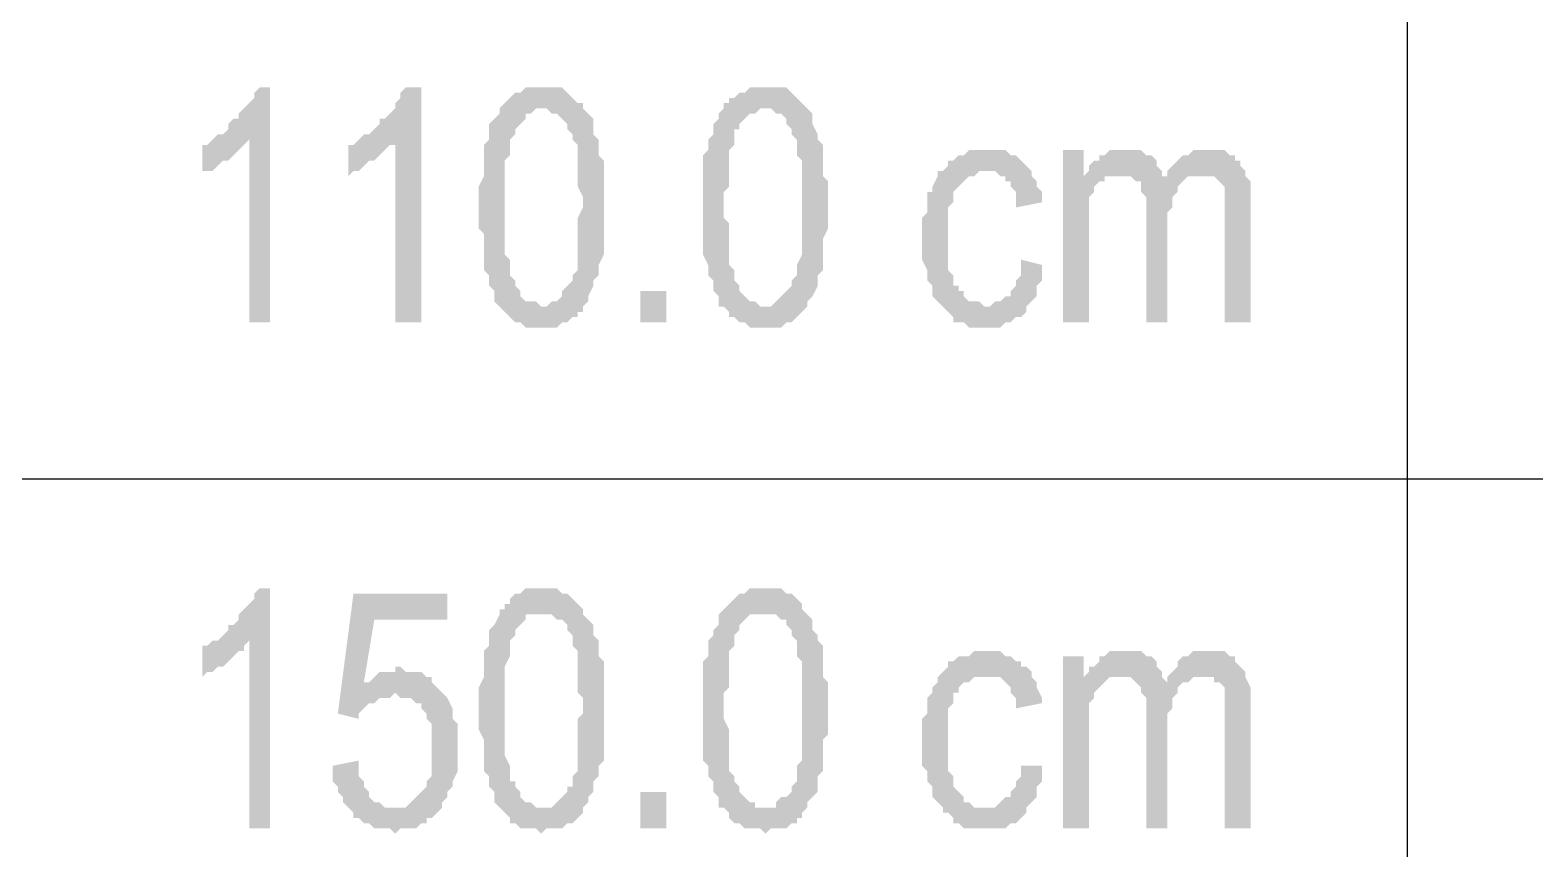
# Model space of a CAD drawing. Header units: inches. Extents: x 1387 to 2676, y -3005 to -2136.
# Drawn here: x 2560.164 to 2562.568, y -2151.028 to -2149.72 of the extents above; entities that cross this region are included whole.
import ezdxf

# ---------------------------------------------------------------- set-up
doc = ezdxf.new("R2010")
doc.units = ezdxf.units.IN
doc.header["$MEASUREMENT"] = 0
doc.layers.add('SAZE_DRAWINGS', color=7, linetype='Continuous')

msp = doc.modelspace()

# ---------------------------------------------------------------- hatches: boundary and pattern name
at = {"layer": 'SAZE_DRAWINGS'}
for points in [[(2560.546924, -2149.812061), (2560.530257, -2149.812061), (2560.521924, -2149.820394), (2560.521924, -2149.828728), (2560.51359, -2149.837061), (2560.505257, -2149.845394), (2560.496924, -2149.853728), (2560.496924, -2149.862061), (2560.48859, -2149.862061), (2560.480257, -2149.870394), (2560.480257, -2149.878728), (2560.471924, -2149.887061), (2560.46359, -2149.887061), (2560.51359, -2149.895394), (2560.51359, -2150.187061), (2560.546924, -2150.187061)], [(2560.78859, -2149.812061), (2560.76359, -2149.812061), (2560.755257, -2149.820394), (2560.755257, -2149.828728), (2560.746924, -2149.837061), (2560.746924, -2149.845394), (2560.73859, -2149.853728), (2560.730257, -2149.862061), (2560.721924, -2149.862061), (2560.721924, -2149.870394), (2560.71359, -2149.878728), (2560.705257, -2149.887061), (2560.696924, -2149.887061), (2560.746924, -2149.895394), (2560.746924, -2150.187061), (2560.78859, -2150.187061)], [(2560.980257, -2149.812061), (2560.980257, -2149.812061), (2560.955257, -2149.812061), (2560.946924, -2149.820394), (2560.93859, -2149.820394), (2560.930257, -2149.828728), (2560.930257, -2149.828728), (2560.921924, -2149.837061), (2560.921924, -2149.837061), (2560.91359, -2149.845394), (2560.980257, -2149.845394), (2560.98859, -2149.845394), (2560.98859, -2149.845394), (2560.996924, -2149.853728), (2561.005257, -2149.853728), (2561.01359, -2149.862061), (2561.021924, -2149.870394), (2561.021924, -2149.878728), (2561.021924, -2149.878728), (2561.030257, -2149.887061), (2561.030257, -2149.895394), (2561.030257, -2149.895394), (2561.03859, -2149.903728), (2561.03859, -2149.920394), (2561.03859, -2149.928728), (2561.03859, -2149.937061), (2561.03859, -2149.945394), (2561.03859, -2149.962061), (2561.03859, -2149.970394), (2561.046924, -2149.987061), (2561.046924, -2150.003728), (2561.046924, -2150.003728), (2561.03859, -2150.020394), (2561.03859, -2150.037061), (2561.03859, -2150.045394), (2561.03859, -2150.062061), (2561.03859, -2150.070394), (2561.03859, -2150.078728), (2561.03859, -2150.095394), (2561.03859, -2150.103728), (2561.030257, -2150.112061), (2561.030257, -2150.112061), (2561.030257, -2150.120394), (2561.021924, -2150.128728), (2561.021924, -2150.128728), (2561.01359, -2150.137061), (2561.01359, -2150.145394), (2561.005257, -2150.153728), (2560.996924, -2150.153728), (2560.98859, -2150.162061), (2560.980257, -2150.162061), (2560.91359, -2150.162061), (2560.921924, -2150.170394), (2560.930257, -2150.178728), (2560.930257, -2150.178728), (2560.93859, -2150.187061), (2560.946924, -2150.187061), (2560.955257, -2150.195394), (2560.96359, -2150.195394), (2560.971924, -2150.195394), (2560.980257, -2150.195394), (2560.980257, -2150.195394), (2560.98859, -2150.195394), (2560.996924, -2150.195394), (2561.005257, -2150.195394), (2561.01359, -2150.187061), (2561.021924, -2150.187061), (2561.030257, -2150.178728), (2561.03859, -2150.178728), (2561.03859, -2150.170394), (2561.046924, -2150.170394), (2561.046924, -2150.162061), (2561.055257, -2150.153728), (2561.055257, -2150.145394), (2561.06359, -2150.128728), (2561.06359, -2150.120394), (2561.071924, -2150.112061), (2561.071924, -2150.112061), (2561.071924, -2150.103728), (2561.071924, -2150.095394), (2561.080257, -2150.078728), (2561.080257, -2150.070394), (2561.080257, -2150.062061), (2561.080257, -2150.053728), (2561.080257, -2150.037061), (2561.080257, -2150.028728), (2561.080257, -2150.012061), (2561.080257, -2150.003728), (2561.080257, -2149.995394), (2561.080257, -2149.987061), (2561.080257, -2149.970394), (2561.080257, -2149.962061), (2561.080257, -2149.953728), (2561.080257, -2149.937061), (2561.080257, -2149.928728), (2561.071924, -2149.920394), (2561.071924, -2149.912061), (2561.071924, -2149.903728), (2561.071924, -2149.895394), (2561.06359, -2149.887061), (2561.06359, -2149.870394), (2561.06359, -2149.862061), (2561.055257, -2149.853728), (2561.046924, -2149.845394), (2561.046924, -2149.837061), (2561.03859, -2149.837061), (2561.030257, -2149.828728), (2561.021924, -2149.820394), (2561.021924, -2149.820394), (2561.01359, -2149.812061), (2561.005257, -2149.812061), (2560.996924, -2149.812061), (2560.98859, -2149.812061)], [(2561.33859, -2149.812061), (2561.33859, -2149.812061), (2561.31359, -2149.812061), (2561.305257, -2149.820394), (2561.296924, -2149.820394), (2561.28859, -2149.828728), (2561.280257, -2149.828728), (2561.280257, -2149.837061), (2561.271924, -2149.837061), (2561.271924, -2149.845394), (2561.33859, -2149.845394), (2561.33859, -2149.845394), (2561.346924, -2149.845394), (2561.355257, -2149.853728), (2561.36359, -2149.853728), (2561.371924, -2149.862061), (2561.371924, -2149.870394), (2561.380257, -2149.878728), (2561.380257, -2149.878728), (2561.380257, -2149.887061), (2561.38859, -2149.895394), (2561.38859, -2149.895394), (2561.38859, -2149.903728), (2561.38859, -2149.920394), (2561.396924, -2149.928728), (2561.396924, -2149.937061), (2561.396924, -2149.945394), (2561.396924, -2149.962061), (2561.396924, -2149.970394), (2561.396924, -2149.987061), (2561.396924, -2150.003728), (2561.396924, -2150.003728), (2561.396924, -2150.020394), (2561.396924, -2150.037061), (2561.396924, -2150.045394), (2561.396924, -2150.062061), (2561.396924, -2150.070394), (2561.396924, -2150.078728), (2561.38859, -2150.095394), (2561.38859, -2150.103728), (2561.38859, -2150.112061), (2561.38859, -2150.112061), (2561.380257, -2150.120394), (2561.380257, -2150.128728), (2561.380257, -2150.128728), (2561.371924, -2150.137061), (2561.36359, -2150.145394), (2561.355257, -2150.153728), (2561.355257, -2150.153728), (2561.346924, -2150.162061), (2561.33859, -2150.162061), (2561.271924, -2150.162061), (2561.280257, -2150.170394), (2561.280257, -2150.178728), (2561.28859, -2150.178728), (2561.296924, -2150.187061), (2561.305257, -2150.187061), (2561.31359, -2150.195394), (2561.321924, -2150.195394), (2561.330257, -2150.195394), (2561.33859, -2150.195394), (2561.33859, -2150.195394), (2561.346924, -2150.195394), (2561.355257, -2150.195394), (2561.36359, -2150.195394), (2561.371924, -2150.187061), (2561.380257, -2150.187061), (2561.38859, -2150.178728), (2561.38859, -2150.178728), (2561.396924, -2150.170394), (2561.396924, -2150.170394), (2561.405257, -2150.162061), (2561.405257, -2150.153728), (2561.41359, -2150.145394), (2561.421924, -2150.128728), (2561.421924, -2150.120394), (2561.421924, -2150.112061), (2561.421924, -2150.112061), (2561.430257, -2150.103728), (2561.430257, -2150.095394), (2561.430257, -2150.078728), (2561.430257, -2150.070394), (2561.430257, -2150.062061), (2561.430257, -2150.053728), (2561.43859, -2150.037061), (2561.43859, -2150.028728), (2561.43859, -2150.012061), (2561.43859, -2150.003728), (2561.43859, -2149.995394), (2561.43859, -2149.987061), (2561.43859, -2149.970394), (2561.43859, -2149.962061), (2561.430257, -2149.953728), (2561.430257, -2149.937061), (2561.430257, -2149.928728), (2561.430257, -2149.920394), (2561.430257, -2149.912061), (2561.430257, -2149.903728), (2561.421924, -2149.895394), (2561.421924, -2149.887061), (2561.41359, -2149.870394), (2561.41359, -2149.862061), (2561.41359, -2149.853728), (2561.405257, -2149.845394), (2561.396924, -2149.837061), (2561.396924, -2149.837061), (2561.38859, -2149.828728), (2561.380257, -2149.820394), (2561.380257, -2149.820394), (2561.371924, -2149.812061), (2561.36359, -2149.812061), (2561.355257, -2149.812061), (2561.346924, -2149.812061)], [(2560.91359, -2149.845394), (2560.91359, -2149.853728), (2560.905257, -2149.862061), (2560.896924, -2149.870394), (2560.896924, -2149.887061), (2560.896924, -2149.895394), (2560.896924, -2149.895394), (2560.88859, -2149.903728), (2560.88859, -2149.912061), (2560.88859, -2149.920394), (2560.88859, -2149.937061), (2560.88859, -2149.945394), (2560.88859, -2149.953728), (2560.880257, -2149.970394), (2560.880257, -2149.978728), (2560.880257, -2149.987061), (2560.880257, -2150.003728), (2560.880257, -2150.012061), (2560.880257, -2150.020394), (2560.880257, -2150.037061), (2560.88859, -2150.045394), (2560.88859, -2150.062061), (2560.88859, -2150.070394), (2560.88859, -2150.078728), (2560.88859, -2150.095394), (2560.88859, -2150.103728), (2560.896924, -2150.112061), (2560.896924, -2150.120394), (2560.896924, -2150.128728), (2560.905257, -2150.137061), (2560.905257, -2150.145394), (2560.905257, -2150.153728), (2560.91359, -2150.162061), (2560.91359, -2150.162061), (2560.980257, -2150.162061), (2560.980257, -2150.162061), (2560.971924, -2150.153728), (2560.96359, -2150.153728), (2560.955257, -2150.153728), (2560.946924, -2150.145394), (2560.946924, -2150.137061), (2560.93859, -2150.128728), (2560.93859, -2150.128728), (2560.93859, -2150.120394), (2560.930257, -2150.112061), (2560.930257, -2150.103728), (2560.930257, -2150.095394), (2560.930257, -2150.087061), (2560.921924, -2150.078728), (2560.921924, -2150.070394), (2560.921924, -2150.062061), (2560.921924, -2150.045394), (2560.921924, -2150.028728), (2560.921924, -2150.020394), (2560.921924, -2150.003728), (2560.921924, -2149.995394), (2560.921924, -2149.978728), (2560.921924, -2149.970394), (2560.921924, -2149.953728), (2560.921924, -2149.945394), (2560.921924, -2149.928728), (2560.930257, -2149.920394), (2560.930257, -2149.912061), (2560.930257, -2149.903728), (2560.930257, -2149.895394), (2560.93859, -2149.887061), (2560.93859, -2149.878728), (2560.93859, -2149.878728), (2560.946924, -2149.870394), (2560.955257, -2149.862061), (2560.955257, -2149.853728), (2560.96359, -2149.853728), (2560.971924, -2149.845394), (2560.980257, -2149.845394)], [(2561.271924, -2149.845394), (2561.26359, -2149.853728), (2561.26359, -2149.862061), (2561.255257, -2149.870394), (2561.255257, -2149.887061), (2561.246924, -2149.895394), (2561.246924, -2149.895394), (2561.246924, -2149.903728), (2561.246924, -2149.912061), (2561.23859, -2149.920394), (2561.23859, -2149.937061), (2561.23859, -2149.945394), (2561.23859, -2149.953728), (2561.23859, -2149.970394), (2561.23859, -2149.978728), (2561.23859, -2149.987061), (2561.23859, -2150.003728), (2561.23859, -2150.012061), (2561.23859, -2150.020394), (2561.23859, -2150.037061), (2561.23859, -2150.045394), (2561.23859, -2150.062061), (2561.23859, -2150.070394), (2561.23859, -2150.078728), (2561.246924, -2150.095394), (2561.246924, -2150.103728), (2561.246924, -2150.112061), (2561.255257, -2150.120394), (2561.255257, -2150.128728), (2561.255257, -2150.137061), (2561.26359, -2150.145394), (2561.26359, -2150.153728), (2561.26359, -2150.162061), (2561.271924, -2150.162061), (2561.33859, -2150.162061), (2561.330257, -2150.162061), (2561.321924, -2150.153728), (2561.321924, -2150.153728), (2561.31359, -2150.153728), (2561.305257, -2150.145394), (2561.296924, -2150.137061), (2561.296924, -2150.128728), (2561.296924, -2150.128728), (2561.28859, -2150.120394), (2561.28859, -2150.112061), (2561.28859, -2150.103728), (2561.280257, -2150.095394), (2561.280257, -2150.087061), (2561.280257, -2150.078728), (2561.280257, -2150.070394), (2561.280257, -2150.062061), (2561.280257, -2150.045394), (2561.280257, -2150.028728), (2561.271924, -2150.020394), (2561.271924, -2150.003728), (2561.271924, -2149.995394), (2561.271924, -2149.978728), (2561.280257, -2149.970394), (2561.280257, -2149.953728), (2561.280257, -2149.945394), (2561.280257, -2149.928728), (2561.280257, -2149.920394), (2561.280257, -2149.912061), (2561.28859, -2149.903728), (2561.28859, -2149.895394), (2561.28859, -2149.887061), (2561.28859, -2149.878728), (2561.296924, -2149.878728), (2561.296924, -2149.870394), (2561.305257, -2149.862061), (2561.31359, -2149.853728), (2561.321924, -2149.853728), (2561.330257, -2149.845394), (2561.33859, -2149.845394)], [(2560.46359, -2149.887061), (2560.455257, -2149.895394), (2560.446924, -2149.903728), (2560.43859, -2149.903728), (2560.43859, -2149.953728), (2560.43859, -2149.945394), (2560.446924, -2149.945394), (2560.455257, -2149.945394), (2560.46359, -2149.937061), (2560.471924, -2149.928728), (2560.480257, -2149.928728), (2560.480257, -2149.928728), (2560.48859, -2149.920394), (2560.496924, -2149.912061), (2560.505257, -2149.903728), (2560.505257, -2149.903728), (2560.51359, -2149.895394)], [(2560.696924, -2149.887061), (2560.68859, -2149.895394), (2560.680257, -2149.903728), (2560.671924, -2149.903728), (2560.671924, -2149.953728), (2560.680257, -2149.945394), (2560.680257, -2149.945394), (2560.68859, -2149.945394), (2560.696924, -2149.937061), (2560.705257, -2149.928728), (2560.71359, -2149.928728), (2560.71359, -2149.928728), (2560.721924, -2149.920394), (2560.730257, -2149.912061), (2560.73859, -2149.903728), (2560.746924, -2149.903728), (2560.746924, -2149.895394)], [(2561.68859, -2149.912061), (2561.68859, -2149.912061), (2561.66359, -2149.912061), (2561.655257, -2149.920394), (2561.646924, -2149.920394), (2561.63859, -2149.928728), (2561.630257, -2149.928728), (2561.630257, -2149.937061), (2561.621924, -2149.945394), (2561.61359, -2149.945394), (2561.61359, -2149.953728), (2561.605257, -2149.970394), (2561.605257, -2149.978728), (2561.596924, -2149.978728), (2561.596924, -2149.987061), (2561.596924, -2150.003728), (2561.596924, -2150.012061), (2561.58859, -2150.020394), (2561.58859, -2150.028728), (2561.58859, -2150.045394), (2561.58859, -2150.053728), (2561.58859, -2150.062061), (2561.58859, -2150.078728), (2561.58859, -2150.087061), (2561.596924, -2150.103728), (2561.596924, -2150.112061), (2561.596924, -2150.120394), (2561.605257, -2150.128728), (2561.605257, -2150.137061), (2561.605257, -2150.145394), (2561.61359, -2150.153728), (2561.621924, -2150.162061), (2561.68859, -2150.162061), (2561.68859, -2150.162061), (2561.680257, -2150.153728), (2561.671924, -2150.153728), (2561.66359, -2150.153728), (2561.655257, -2150.145394), (2561.655257, -2150.137061), (2561.646924, -2150.137061), (2561.646924, -2150.128728), (2561.63859, -2150.128728), (2561.63859, -2150.120394), (2561.63859, -2150.112061), (2561.630257, -2150.103728), (2561.630257, -2150.087061), (2561.630257, -2150.078728), (2561.630257, -2150.062061), (2561.630257, -2150.053728), (2561.630257, -2150.053728), (2561.630257, -2150.037061), (2561.630257, -2150.028728), (2561.630257, -2150.012061), (2561.630257, -2150.003728), (2561.63859, -2149.995394), (2561.63859, -2149.987061), (2561.63859, -2149.978728), (2561.646924, -2149.970394), (2561.646924, -2149.970394), (2561.655257, -2149.962061), (2561.66359, -2149.953728), (2561.671924, -2149.953728), (2561.671924, -2149.953728), (2561.680257, -2149.945394), (2561.68859, -2149.945394), (2561.76359, -2149.945394), (2561.755257, -2149.937061), (2561.746924, -2149.928728), (2561.746924, -2149.928728), (2561.73859, -2149.920394), (2561.730257, -2149.920394), (2561.721924, -2149.912061), (2561.71359, -2149.912061), (2561.705257, -2149.912061), (2561.696924, -2149.912061)], [(2561.846924, -2149.912061), (2561.81359, -2149.912061), (2561.81359, -2150.187061), (2561.855257, -2150.187061), (2561.855257, -2150.045394), (2561.855257, -2150.037061), (2561.855257, -2150.028728), (2561.855257, -2150.020394), (2561.855257, -2150.003728), (2561.855257, -2149.995394), (2561.855257, -2149.987061), (2561.86359, -2149.978728), (2561.86359, -2149.970394), (2561.871924, -2149.962061), (2561.880257, -2149.962061), (2561.880257, -2149.953728), (2561.846924, -2149.953728)], [(2561.91359, -2149.912061), (2561.88859, -2149.912061), (2561.880257, -2149.920394), (2561.871924, -2149.920394), (2561.871924, -2149.928728), (2561.86359, -2149.928728), (2561.855257, -2149.937061), (2561.855257, -2149.945394), (2561.905257, -2149.953728), (2561.905257, -2149.953728), (2561.91359, -2149.953728), (2561.921924, -2149.953728), (2561.930257, -2149.962061), (2561.980257, -2149.953728), (2561.971924, -2149.953728), (2561.971924, -2149.945394), (2561.96359, -2149.937061), (2561.96359, -2149.928728), (2561.955257, -2149.920394), (2561.955257, -2149.920394), (2561.946924, -2149.920394), (2561.93859, -2149.912061), (2561.930257, -2149.912061), (2561.921924, -2149.912061)], [(2562.046924, -2149.912061), (2562.046924, -2149.912061), (2562.021924, -2149.912061), (2562.01359, -2149.920394), (2562.005257, -2149.920394), (2561.996924, -2149.928728), (2561.996924, -2149.928728), (2561.98859, -2149.937061), (2561.980257, -2149.945394), (2562.03859, -2149.953728), (2562.046924, -2149.953728), (2562.055257, -2149.953728), (2562.055257, -2149.953728), (2562.06359, -2149.962061), (2562.071924, -2149.970394), (2562.071924, -2149.978728), (2562.071924, -2149.987061), (2562.071924, -2149.995394), (2562.071924, -2150.003728), (2562.071924, -2150.020394), (2562.071924, -2150.187061), (2562.11359, -2150.187061), (2562.11359, -2150.003728), (2562.11359, -2149.995394), (2562.11359, -2149.987061), (2562.11359, -2149.978728), (2562.11359, -2149.962061), (2562.105257, -2149.953728), (2562.105257, -2149.945394), (2562.096924, -2149.937061), (2562.096924, -2149.928728), (2562.08859, -2149.928728), (2562.08859, -2149.920394), (2562.080257, -2149.920394), (2562.071924, -2149.912061), (2562.06359, -2149.912061), (2562.055257, -2149.912061)], [(2561.76359, -2149.945394), (2561.68859, -2149.945394), (2561.705257, -2149.945394), (2561.71359, -2149.953728), (2561.721924, -2149.953728), (2561.721924, -2149.962061), (2561.730257, -2149.962061), (2561.730257, -2149.970394), (2561.73859, -2149.978728), (2561.73859, -2149.995394), (2561.73859, -2150.003728), (2561.780257, -2149.995394), (2561.780257, -2149.995394), (2561.780257, -2149.978728), (2561.771924, -2149.970394), (2561.771924, -2149.962061), (2561.76359, -2149.953728)], [(2561.980257, -2149.945394), (2561.980257, -2149.953728), (2561.930257, -2149.962061), (2561.93859, -2149.962061), (2561.93859, -2149.970394), (2561.93859, -2149.978728), (2561.946924, -2149.987061), (2561.946924, -2149.995394), (2561.946924, -2150.012061), (2561.946924, -2150.187061), (2561.980257, -2150.187061), (2561.980257, -2150.028728), (2561.980257, -2150.028728), (2561.980257, -2150.012061), (2561.98859, -2150.003728), (2561.98859, -2149.995394), (2561.98859, -2149.987061), (2561.996924, -2149.978728), (2561.996924, -2149.970394), (2561.996924, -2149.970394), (2562.005257, -2149.962061), (2562.01359, -2149.953728), (2562.021924, -2149.953728), (2562.030257, -2149.953728), (2562.03859, -2149.953728)], [(2561.746924, -2150.087061), (2561.746924, -2150.112061), (2561.73859, -2150.120394), (2561.73859, -2150.128728), (2561.730257, -2150.137061), (2561.730257, -2150.145394), (2561.721924, -2150.145394), (2561.71359, -2150.153728), (2561.705257, -2150.153728), (2561.696924, -2150.162061), (2561.68859, -2150.162061), (2561.621924, -2150.162061), (2561.621924, -2150.162061), (2561.630257, -2150.170394), (2561.63859, -2150.178728), (2561.63859, -2150.187061), (2561.646924, -2150.187061), (2561.655257, -2150.187061), (2561.66359, -2150.195394), (2561.671924, -2150.195394), (2561.680257, -2150.195394), (2561.68859, -2150.195394), (2561.696924, -2150.195394), (2561.705257, -2150.195394), (2561.71359, -2150.195394), (2561.721924, -2150.187061), (2561.730257, -2150.187061), (2561.73859, -2150.178728), (2561.746924, -2150.178728), (2561.755257, -2150.170394), (2561.755257, -2150.170394), (2561.755257, -2150.162061), (2561.76359, -2150.153728), (2561.771924, -2150.145394), (2561.771924, -2150.137061), (2561.771924, -2150.128728), (2561.780257, -2150.120394), (2561.780257, -2150.103728), (2561.780257, -2150.095394)], [(2560.546924, -2150.612061), (2560.530257, -2150.612061), (2560.521924, -2150.620394), (2560.521924, -2150.628728), (2560.51359, -2150.637061), (2560.505257, -2150.645394), (2560.496924, -2150.653728), (2560.496924, -2150.662061), (2560.48859, -2150.670394), (2560.480257, -2150.670394), (2560.480257, -2150.678728), (2560.471924, -2150.687061), (2560.46359, -2150.695394), (2560.51359, -2150.695394), (2560.51359, -2150.995394), (2560.546924, -2150.995394)], [(2560.830257, -2150.620394), (2560.680257, -2150.620394), (2560.655257, -2150.812061), (2560.68859, -2150.820394), (2560.68859, -2150.812061), (2560.696924, -2150.803728), (2560.705257, -2150.795394), (2560.71359, -2150.795394), (2560.71359, -2150.795394), (2560.721924, -2150.787061), (2560.730257, -2150.787061), (2560.73859, -2150.787061), (2560.746924, -2150.778728), (2560.821924, -2150.778728), (2560.821924, -2150.778728), (2560.81359, -2150.770394), (2560.696924, -2150.762061), (2560.71359, -2150.662061), (2560.830257, -2150.662061)], [(2560.980257, -2150.612061), (2560.980257, -2150.612061), (2560.955257, -2150.612061), (2560.946924, -2150.620394), (2560.93859, -2150.620394), (2560.930257, -2150.628728), (2560.930257, -2150.637061), (2560.921924, -2150.637061), (2560.921924, -2150.645394), (2560.91359, -2150.645394), (2560.980257, -2150.653728), (2560.98859, -2150.653728), (2560.98859, -2150.653728), (2560.996924, -2150.653728), (2561.005257, -2150.662061), (2561.01359, -2150.662061), (2561.021924, -2150.670394), (2561.021924, -2150.678728), (2561.021924, -2150.678728), (2561.030257, -2150.687061), (2561.030257, -2150.695394), (2561.030257, -2150.703728), (2561.03859, -2150.712061), (2561.03859, -2150.720394), (2561.03859, -2150.728728), (2561.03859, -2150.737061), (2561.03859, -2150.753728), (2561.03859, -2150.762061), (2561.03859, -2150.778728), (2561.046924, -2150.787061), (2561.046924, -2150.803728), (2561.046924, -2150.812061), (2561.03859, -2150.820394), (2561.03859, -2150.837061), (2561.03859, -2150.853728), (2561.03859, -2150.862061), (2561.03859, -2150.870394), (2561.03859, -2150.887061), (2561.03859, -2150.895394), (2561.03859, -2150.903728), (2561.030257, -2150.912061), (2561.030257, -2150.920394), (2561.030257, -2150.928728), (2561.021924, -2150.928728), (2561.021924, -2150.937061), (2561.01359, -2150.945394), (2561.01359, -2150.945394), (2561.005257, -2150.953728), (2560.996924, -2150.962061), (2560.98859, -2150.962061), (2560.980257, -2150.962061), (2560.91359, -2150.962061), (2560.921924, -2150.970394), (2560.930257, -2150.978728), (2560.930257, -2150.987061), (2560.93859, -2150.987061), (2560.946924, -2150.995394), (2560.955257, -2150.995394), (2560.96359, -2150.995394), (2560.971924, -2150.995394), (2560.980257, -2151.003728), (2560.980257, -2151.003728), (2560.98859, -2150.995394), (2560.996924, -2150.995394), (2561.005257, -2150.995394), (2561.01359, -2150.995394), (2561.021924, -2150.987061), (2561.030257, -2150.987061), (2561.03859, -2150.978728), (2561.03859, -2150.978728), (2561.046924, -2150.970394), (2561.046924, -2150.962061), (2561.055257, -2150.953728), (2561.055257, -2150.945394), (2561.06359, -2150.937061), (2561.06359, -2150.920394), (2561.071924, -2150.912061), (2561.071924, -2150.912061), (2561.071924, -2150.903728), (2561.071924, -2150.895394), (2561.080257, -2150.887061), (2561.080257, -2150.878728), (2561.080257, -2150.862061), (2561.080257, -2150.853728), (2561.080257, -2150.845394), (2561.080257, -2150.828728), (2561.080257, -2150.820394), (2561.080257, -2150.803728), (2561.080257, -2150.795394), (2561.080257, -2150.787061), (2561.080257, -2150.770394), (2561.080257, -2150.762061), (2561.080257, -2150.753728), (2561.080257, -2150.745394), (2561.080257, -2150.728728), (2561.071924, -2150.720394), (2561.071924, -2150.712061), (2561.071924, -2150.703728), (2561.071924, -2150.695394), (2561.06359, -2150.687061), (2561.06359, -2150.678728), (2561.06359, -2150.670394), (2561.055257, -2150.662061), (2561.046924, -2150.653728), (2561.046924, -2150.645394), (2561.03859, -2150.637061), (2561.030257, -2150.628728), (2561.021924, -2150.620394), (2561.021924, -2150.620394), (2561.01359, -2150.620394), (2561.005257, -2150.612061), (2560.996924, -2150.612061), (2560.98859, -2150.612061)], [(2561.33859, -2150.612061), (2561.33859, -2150.612061), (2561.31359, -2150.612061), (2561.305257, -2150.620394), (2561.296924, -2150.620394), (2561.28859, -2150.628728), (2561.280257, -2150.637061), (2561.280257, -2150.637061), (2561.271924, -2150.645394), (2561.271924, -2150.645394), (2561.33859, -2150.653728), (2561.33859, -2150.653728), (2561.346924, -2150.653728), (2561.355257, -2150.653728), (2561.36359, -2150.662061), (2561.371924, -2150.662061), (2561.371924, -2150.670394), (2561.380257, -2150.678728), (2561.380257, -2150.678728), (2561.380257, -2150.687061), (2561.38859, -2150.695394), (2561.38859, -2150.703728), (2561.38859, -2150.712061), (2561.38859, -2150.720394), (2561.396924, -2150.728728), (2561.396924, -2150.737061), (2561.396924, -2150.753728), (2561.396924, -2150.762061), (2561.396924, -2150.778728), (2561.396924, -2150.787061), (2561.396924, -2150.803728), (2561.396924, -2150.812061), (2561.396924, -2150.820394), (2561.396924, -2150.837061), (2561.396924, -2150.853728), (2561.396924, -2150.862061), (2561.396924, -2150.870394), (2561.396924, -2150.887061), (2561.38859, -2150.895394), (2561.38859, -2150.903728), (2561.38859, -2150.912061), (2561.38859, -2150.920394), (2561.380257, -2150.928728), (2561.380257, -2150.928728), (2561.380257, -2150.937061), (2561.371924, -2150.945394), (2561.36359, -2150.945394), (2561.355257, -2150.953728), (2561.355257, -2150.962061), (2561.346924, -2150.962061), (2561.33859, -2150.962061), (2561.271924, -2150.962061), (2561.280257, -2150.970394), (2561.280257, -2150.978728), (2561.28859, -2150.987061), (2561.296924, -2150.987061), (2561.305257, -2150.995394), (2561.31359, -2150.995394), (2561.321924, -2150.995394), (2561.330257, -2150.995394), (2561.33859, -2151.003728), (2561.33859, -2151.003728), (2561.346924, -2150.995394), (2561.355257, -2150.995394), (2561.36359, -2150.995394), (2561.371924, -2150.995394), (2561.380257, -2150.987061), (2561.38859, -2150.987061), (2561.38859, -2150.978728), (2561.396924, -2150.978728), (2561.396924, -2150.970394), (2561.405257, -2150.962061), (2561.405257, -2150.953728), (2561.41359, -2150.945394), (2561.421924, -2150.937061), (2561.421924, -2150.920394), (2561.421924, -2150.912061), (2561.421924, -2150.912061), (2561.430257, -2150.903728), (2561.430257, -2150.895394), (2561.430257, -2150.887061), (2561.430257, -2150.878728), (2561.430257, -2150.862061), (2561.430257, -2150.853728), (2561.43859, -2150.845394), (2561.43859, -2150.828728), (2561.43859, -2150.820394), (2561.43859, -2150.803728), (2561.43859, -2150.795394), (2561.43859, -2150.787061), (2561.43859, -2150.770394), (2561.43859, -2150.762061), (2561.430257, -2150.753728), (2561.430257, -2150.745394), (2561.430257, -2150.728728), (2561.430257, -2150.720394), (2561.430257, -2150.712061), (2561.430257, -2150.703728), (2561.421924, -2150.695394), (2561.421924, -2150.687061), (2561.41359, -2150.678728), (2561.41359, -2150.670394), (2561.41359, -2150.662061), (2561.405257, -2150.653728), (2561.396924, -2150.645394), (2561.396924, -2150.637061), (2561.38859, -2150.628728), (2561.380257, -2150.620394), (2561.380257, -2150.620394), (2561.371924, -2150.620394), (2561.36359, -2150.612061), (2561.355257, -2150.612061), (2561.346924, -2150.612061)], [(2560.91359, -2150.645394), (2560.91359, -2150.653728), (2560.905257, -2150.670394), (2560.896924, -2150.678728), (2560.896924, -2150.687061), (2560.896924, -2150.695394), (2560.896924, -2150.703728), (2560.88859, -2150.712061), (2560.88859, -2150.720394), (2560.88859, -2150.728728), (2560.88859, -2150.737061), (2560.88859, -2150.745394), (2560.88859, -2150.753728), (2560.880257, -2150.770394), (2560.880257, -2150.778728), (2560.880257, -2150.795394), (2560.880257, -2150.803728), (2560.880257, -2150.812061), (2560.880257, -2150.828728), (2560.880257, -2150.837061), (2560.88859, -2150.853728), (2560.88859, -2150.862061), (2560.88859, -2150.870394), (2560.88859, -2150.887061), (2560.88859, -2150.895394), (2560.88859, -2150.903728), (2560.896924, -2150.912061), (2560.896924, -2150.920394), (2560.896924, -2150.928728), (2560.905257, -2150.937061), (2560.905257, -2150.945394), (2560.905257, -2150.953728), (2560.91359, -2150.962061), (2560.91359, -2150.962061), (2560.980257, -2150.962061), (2560.980257, -2150.962061), (2560.971924, -2150.962061), (2560.96359, -2150.953728), (2560.955257, -2150.953728), (2560.946924, -2150.945394), (2560.946924, -2150.937061), (2560.93859, -2150.928728), (2560.93859, -2150.928728), (2560.93859, -2150.920394), (2560.930257, -2150.920394), (2560.930257, -2150.912061), (2560.930257, -2150.903728), (2560.930257, -2150.895394), (2560.921924, -2150.878728), (2560.921924, -2150.870394), (2560.921924, -2150.862061), (2560.921924, -2150.845394), (2560.921924, -2150.837061), (2560.921924, -2150.820394), (2560.921924, -2150.803728), (2560.921924, -2150.795394), (2560.921924, -2150.778728), (2560.921924, -2150.770394), (2560.921924, -2150.753728), (2560.921924, -2150.745394), (2560.921924, -2150.737061), (2560.930257, -2150.720394), (2560.930257, -2150.712061), (2560.930257, -2150.703728), (2560.930257, -2150.695394), (2560.93859, -2150.687061), (2560.93859, -2150.687061), (2560.93859, -2150.678728), (2560.946924, -2150.670394), (2560.955257, -2150.662061), (2560.955257, -2150.653728), (2560.96359, -2150.653728), (2560.971924, -2150.653728), (2560.980257, -2150.653728)], [(2561.271924, -2150.645394), (2561.26359, -2150.653728), (2561.26359, -2150.670394), (2561.255257, -2150.678728), (2561.255257, -2150.687061), (2561.246924, -2150.695394), (2561.246924, -2150.703728), (2561.246924, -2150.712061), (2561.246924, -2150.720394), (2561.23859, -2150.728728), (2561.23859, -2150.737061), (2561.23859, -2150.745394), (2561.23859, -2150.753728), (2561.23859, -2150.770394), (2561.23859, -2150.778728), (2561.23859, -2150.795394), (2561.23859, -2150.803728), (2561.23859, -2150.812061), (2561.23859, -2150.828728), (2561.23859, -2150.837061), (2561.23859, -2150.853728), (2561.23859, -2150.862061), (2561.23859, -2150.870394), (2561.23859, -2150.887061), (2561.246924, -2150.895394), (2561.246924, -2150.903728), (2561.246924, -2150.912061), (2561.255257, -2150.920394), (2561.255257, -2150.928728), (2561.255257, -2150.937061), (2561.26359, -2150.945394), (2561.26359, -2150.953728), (2561.26359, -2150.962061), (2561.271924, -2150.962061), (2561.33859, -2150.962061), (2561.330257, -2150.962061), (2561.321924, -2150.962061), (2561.321924, -2150.953728), (2561.31359, -2150.953728), (2561.305257, -2150.945394), (2561.296924, -2150.937061), (2561.296924, -2150.928728), (2561.296924, -2150.928728), (2561.28859, -2150.920394), (2561.28859, -2150.920394), (2561.28859, -2150.912061), (2561.280257, -2150.903728), (2561.280257, -2150.895394), (2561.280257, -2150.878728), (2561.280257, -2150.870394), (2561.280257, -2150.862061), (2561.280257, -2150.845394), (2561.280257, -2150.837061), (2561.271924, -2150.820394), (2561.271924, -2150.803728), (2561.271924, -2150.795394), (2561.271924, -2150.778728), (2561.280257, -2150.770394), (2561.280257, -2150.753728), (2561.280257, -2150.745394), (2561.280257, -2150.737061), (2561.280257, -2150.720394), (2561.280257, -2150.712061), (2561.28859, -2150.703728), (2561.28859, -2150.695394), (2561.28859, -2150.687061), (2561.28859, -2150.687061), (2561.296924, -2150.678728), (2561.296924, -2150.670394), (2561.305257, -2150.662061), (2561.31359, -2150.653728), (2561.321924, -2150.653728), (2561.330257, -2150.653728), (2561.33859, -2150.653728)], [(2560.46359, -2150.695394), (2560.455257, -2150.695394), (2560.446924, -2150.703728), (2560.43859, -2150.703728), (2560.43859, -2150.753728), (2560.43859, -2150.753728), (2560.446924, -2150.745394), (2560.455257, -2150.745394), (2560.46359, -2150.737061), (2560.471924, -2150.737061), (2560.480257, -2150.728728), (2560.480257, -2150.728728), (2560.48859, -2150.720394), (2560.496924, -2150.712061), (2560.505257, -2150.712061), (2560.505257, -2150.703728), (2560.51359, -2150.695394)], [(2561.68859, -2150.712061), (2561.68859, -2150.712061), (2561.671924, -2150.712061), (2561.66359, -2150.720394), (2561.655257, -2150.720394), (2561.646924, -2150.720394), (2561.63859, -2150.728728), (2561.630257, -2150.728728), (2561.630257, -2150.737061), (2561.621924, -2150.745394), (2561.61359, -2150.753728), (2561.61359, -2150.762061), (2561.605257, -2150.770394), (2561.605257, -2150.778728), (2561.596924, -2150.787061), (2561.596924, -2150.795394), (2561.596924, -2150.803728), (2561.596924, -2150.812061), (2561.58859, -2150.820394), (2561.58859, -2150.837061), (2561.58859, -2150.845394), (2561.58859, -2150.853728), (2561.58859, -2150.870394), (2561.58859, -2150.878728), (2561.58859, -2150.895394), (2561.596924, -2150.903728), (2561.596924, -2150.912061), (2561.596924, -2150.920394), (2561.605257, -2150.928728), (2561.605257, -2150.937061), (2561.605257, -2150.945394), (2561.61359, -2150.953728), (2561.621924, -2150.962061), (2561.68859, -2150.962061), (2561.68859, -2150.962061), (2561.680257, -2150.962061), (2561.671924, -2150.962061), (2561.66359, -2150.953728), (2561.655257, -2150.953728), (2561.655257, -2150.945394), (2561.646924, -2150.937061), (2561.646924, -2150.937061), (2561.63859, -2150.928728), (2561.63859, -2150.920394), (2561.63859, -2150.912061), (2561.630257, -2150.903728), (2561.630257, -2150.895394), (2561.630257, -2150.878728), (2561.630257, -2150.870394), (2561.630257, -2150.853728), (2561.630257, -2150.853728), (2561.630257, -2150.837061), (2561.630257, -2150.828728), (2561.630257, -2150.820394), (2561.630257, -2150.803728), (2561.63859, -2150.795394), (2561.63859, -2150.787061), (2561.63859, -2150.778728), (2561.646924, -2150.778728), (2561.646924, -2150.770394), (2561.655257, -2150.762061), (2561.66359, -2150.762061), (2561.671924, -2150.753728), (2561.671924, -2150.753728), (2561.680257, -2150.753728), (2561.68859, -2150.753728), (2561.76359, -2150.745394), (2561.755257, -2150.737061), (2561.746924, -2150.737061), (2561.746924, -2150.728728), (2561.73859, -2150.728728), (2561.730257, -2150.720394), (2561.721924, -2150.720394), (2561.71359, -2150.712061), (2561.705257, -2150.712061), (2561.696924, -2150.712061)], [(2561.91359, -2150.712061), (2561.88859, -2150.712061), (2561.880257, -2150.720394), (2561.871924, -2150.720394), (2561.871924, -2150.728728), (2561.86359, -2150.737061), (2561.855257, -2150.737061), (2561.855257, -2150.745394), (2561.905257, -2150.753728), (2561.905257, -2150.753728), (2561.91359, -2150.753728), (2561.921924, -2150.753728), (2561.930257, -2150.762061), (2561.980257, -2150.762061), (2561.971924, -2150.753728), (2561.971924, -2150.745394), (2561.96359, -2150.737061), (2561.96359, -2150.728728), (2561.955257, -2150.720394), (2561.955257, -2150.720394), (2561.946924, -2150.720394), (2561.93859, -2150.712061), (2561.930257, -2150.712061), (2561.921924, -2150.712061)], [(2562.046924, -2150.712061), (2562.046924, -2150.712061), (2562.021924, -2150.712061), (2562.01359, -2150.720394), (2562.005257, -2150.720394), (2561.996924, -2150.728728), (2561.996924, -2150.737061), (2561.98859, -2150.745394), (2561.980257, -2150.753728), (2562.03859, -2150.753728), (2562.046924, -2150.753728), (2562.055257, -2150.753728), (2562.055257, -2150.762061), (2562.06359, -2150.762061), (2562.071924, -2150.770394), (2562.071924, -2150.778728), (2562.071924, -2150.787061), (2562.071924, -2150.795394), (2562.071924, -2150.803728), (2562.071924, -2150.820394), (2562.071924, -2150.995394), (2562.11359, -2150.995394), (2562.11359, -2150.803728), (2562.11359, -2150.803728), (2562.11359, -2150.787061), (2562.11359, -2150.778728), (2562.11359, -2150.770394), (2562.105257, -2150.753728), (2562.105257, -2150.745394), (2562.096924, -2150.737061), (2562.096924, -2150.737061), (2562.08859, -2150.728728), (2562.08859, -2150.720394), (2562.080257, -2150.720394), (2562.071924, -2150.712061), (2562.06359, -2150.712061), (2562.055257, -2150.712061)], [(2560.755257, -2150.737061), (2560.746924, -2150.737061), (2560.746924, -2150.745394), (2560.721924, -2150.745394), (2560.71359, -2150.753728), (2560.705257, -2150.762061), (2560.696924, -2150.762061), (2560.81359, -2150.770394), (2560.805257, -2150.762061), (2560.805257, -2150.753728), (2560.796924, -2150.753728), (2560.78859, -2150.745394), (2560.780257, -2150.745394), (2560.771924, -2150.745394), (2560.76359, -2150.745394)], [(2561.846924, -2150.720394), (2561.81359, -2150.720394), (2561.81359, -2150.995394), (2561.855257, -2150.995394), (2561.855257, -2150.853728), (2561.855257, -2150.845394), (2561.855257, -2150.828728), (2561.855257, -2150.820394), (2561.855257, -2150.812061), (2561.855257, -2150.803728), (2561.855257, -2150.795394), (2561.86359, -2150.787061), (2561.86359, -2150.778728), (2561.871924, -2150.770394), (2561.880257, -2150.762061), (2561.880257, -2150.762061), (2561.846924, -2150.753728)], [(2561.76359, -2150.745394), (2561.68859, -2150.753728), (2561.71359, -2150.753728), (2561.721924, -2150.762061), (2561.721924, -2150.762061), (2561.730257, -2150.770394), (2561.730257, -2150.778728), (2561.73859, -2150.787061), (2561.73859, -2150.795394), (2561.73859, -2150.803728), (2561.780257, -2150.795394), (2561.780257, -2150.795394), (2561.780257, -2150.787061), (2561.771924, -2150.770394), (2561.771924, -2150.762061), (2561.76359, -2150.753728)], [(2561.855257, -2150.745394), (2561.846924, -2150.753728), (2561.880257, -2150.762061), (2561.88859, -2150.753728), (2561.896924, -2150.753728), (2561.905257, -2150.753728)], [(2561.980257, -2150.753728), (2561.980257, -2150.762061), (2561.930257, -2150.762061), (2561.93859, -2150.770394), (2561.93859, -2150.770394), (2561.93859, -2150.778728), (2561.946924, -2150.787061), (2561.946924, -2150.803728), (2561.946924, -2150.812061), (2561.946924, -2150.995394), (2561.980257, -2150.995394), (2561.980257, -2150.837061), (2561.980257, -2150.828728), (2561.980257, -2150.812061), (2561.98859, -2150.803728), (2561.98859, -2150.795394), (2561.98859, -2150.787061), (2561.996924, -2150.778728), (2561.996924, -2150.770394), (2561.996924, -2150.770394), (2562.005257, -2150.762061), (2562.01359, -2150.762061), (2562.021924, -2150.753728), (2562.030257, -2150.753728), (2562.03859, -2150.753728)], [(2560.821924, -2150.778728), (2560.746924, -2150.778728), (2560.755257, -2150.787061), (2560.771924, -2150.787061), (2560.780257, -2150.795394), (2560.78859, -2150.795394), (2560.78859, -2150.803728), (2560.796924, -2150.812061), (2560.796924, -2150.820394), (2560.805257, -2150.828728), (2560.805257, -2150.837061), (2560.805257, -2150.845394), (2560.805257, -2150.853728), (2560.805257, -2150.870394), (2560.805257, -2150.870394), (2560.805257, -2150.878728), (2560.805257, -2150.895394), (2560.805257, -2150.903728), (2560.805257, -2150.912061), (2560.796924, -2150.920394), (2560.796924, -2150.928728), (2560.78859, -2150.937061), (2560.78859, -2150.937061), (2560.780257, -2150.945394), (2560.771924, -2150.953728), (2560.771924, -2150.953728), (2560.76359, -2150.962061), (2560.755257, -2150.962061), (2560.746924, -2150.962061), (2560.821924, -2150.962061), (2560.821924, -2150.953728), (2560.821924, -2150.953728), (2560.830257, -2150.945394), (2560.830257, -2150.937061), (2560.83859, -2150.928728), (2560.83859, -2150.920394), (2560.846924, -2150.903728), (2560.846924, -2150.895394), (2560.846924, -2150.887061), (2560.846924, -2150.878728), (2560.846924, -2150.862061), (2560.846924, -2150.862061), (2560.846924, -2150.845394), (2560.846924, -2150.837061), (2560.846924, -2150.828728), (2560.83859, -2150.820394), (2560.83859, -2150.812061), (2560.83859, -2150.803728), (2560.830257, -2150.787061), (2560.830257, -2150.787061)], [(2560.68859, -2150.887061), (2560.646924, -2150.895394), (2560.646924, -2150.895394), (2560.646924, -2150.920394), (2560.655257, -2150.928728), (2560.655257, -2150.937061), (2560.66359, -2150.945394), (2560.66359, -2150.953728), (2560.671924, -2150.962061), (2560.680257, -2150.970394), (2560.680257, -2150.978728), (2560.68859, -2150.978728), (2560.696924, -2150.987061), (2560.705257, -2150.987061), (2560.71359, -2150.995394), (2560.721924, -2150.995394), (2560.730257, -2150.995394), (2560.73859, -2150.995394), (2560.746924, -2151.003728), (2560.746924, -2151.003728), (2560.755257, -2150.995394), (2560.76359, -2150.995394), (2560.771924, -2150.995394), (2560.780257, -2150.995394), (2560.78859, -2150.987061), (2560.796924, -2150.987061), (2560.796924, -2150.978728), (2560.805257, -2150.978728), (2560.81359, -2150.970394), (2560.821924, -2150.962061), (2560.746924, -2150.962061), (2560.746924, -2150.962061), (2560.73859, -2150.962061), (2560.730257, -2150.962061), (2560.721924, -2150.953728), (2560.71359, -2150.953728), (2560.705257, -2150.945394), (2560.705257, -2150.937061), (2560.696924, -2150.928728), (2560.696924, -2150.920394), (2560.68859, -2150.912061), (2560.68859, -2150.903728)], [(2561.746924, -2150.895394), (2561.746924, -2150.895394), (2561.746924, -2150.912061), (2561.73859, -2150.920394), (2561.73859, -2150.928728), (2561.730257, -2150.937061), (2561.730257, -2150.945394), (2561.721924, -2150.945394), (2561.71359, -2150.953728), (2561.705257, -2150.962061), (2561.696924, -2150.962061), (2561.68859, -2150.962061), (2561.621924, -2150.962061), (2561.621924, -2150.970394), (2561.630257, -2150.970394), (2561.63859, -2150.978728), (2561.63859, -2150.987061), (2561.646924, -2150.987061), (2561.655257, -2150.995394), (2561.66359, -2150.995394), (2561.671924, -2150.995394), (2561.680257, -2150.995394), (2561.68859, -2150.995394), (2561.696924, -2150.995394), (2561.705257, -2150.995394), (2561.71359, -2150.995394), (2561.721924, -2150.995394), (2561.730257, -2150.987061), (2561.73859, -2150.987061), (2561.746924, -2150.978728), (2561.755257, -2150.970394), (2561.755257, -2150.970394), (2561.755257, -2150.962061), (2561.76359, -2150.953728), (2561.771924, -2150.945394), (2561.771924, -2150.937061), (2561.771924, -2150.928728), (2561.780257, -2150.920394), (2561.780257, -2150.912061), (2561.780257, -2150.895394)]]:
    msp.add_hatch(color=3, dxfattribs=at).paths.add_polyline_path(points)

# ---------------------------------------------------------------- linework, layer by layer
at = {"layer": 'SAZE_DRAWINGS', "color": 3}
for points in [[(2562.36359, -2144.820394), (2562.36359, -2154.445394)], [(2554.555257, -2150.437061), (2564.680257, -2150.437061)]]:
    msp.add_lwpolyline(points, dxfattribs=at)
for points in [[(2561.855257, -2149.945394), (2561.846924, -2149.953728), (2561.905257, -2149.953728)], [(2561.13859, -2150.187061), (2561.13859, -2150.137061), (2561.180257, -2150.187061), (2561.180257, -2150.137061)], [(2561.13859, -2150.995394), (2561.13859, -2150.937061), (2561.180257, -2150.995394), (2561.180257, -2150.937061)]]:
    msp.add_solid(points, dxfattribs=at)

doc.saveas('drawing.dxf')
